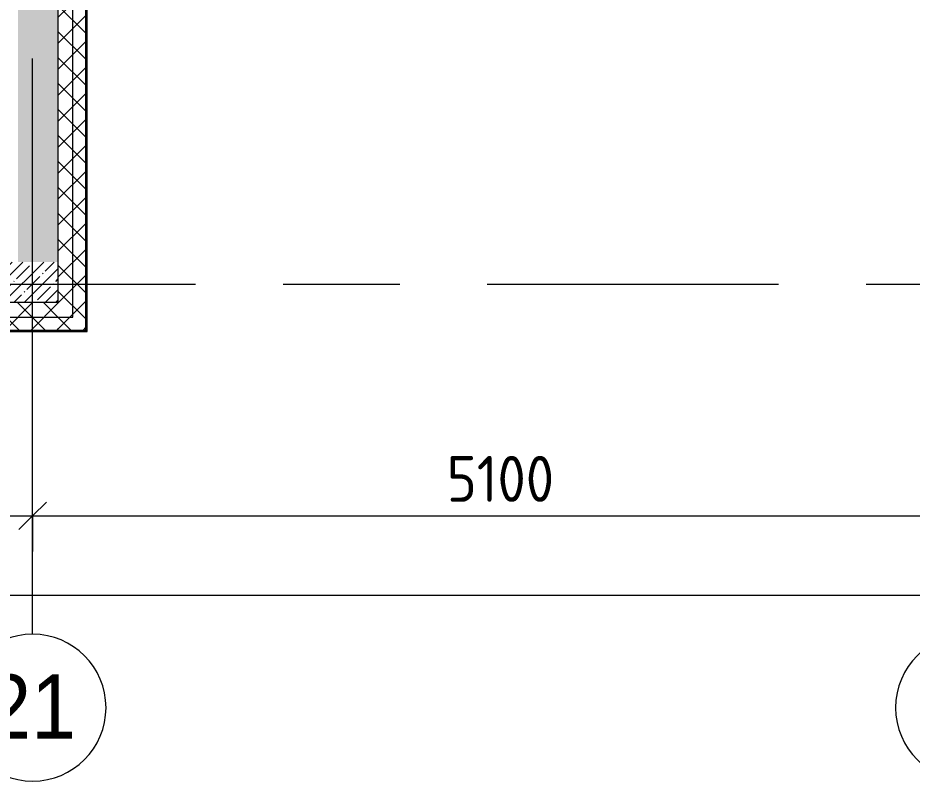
# Model space of a CAD drawing. Header units: millimetres. Extents: x 35524 to 235479, y -8553 to 29000.
# Drawn here: x 75480 to 80350, y -2706 to 1450 of the extents above; entities that cross this region are included whole.
import ezdxf

# ---------------------------------------------------------------- set-up
doc = ezdxf.new("R2010")
doc.units = ezdxf.units.MM
doc.linetypes.add('Осевая', pattern=[3175, 635, -476.25, 1587.5, -476.25])
for name, color, linetype, lineweight in [('A-ANNO-DIMS', 7, 'Continuous', 9), ('A-ANNO-DIMS-100', 7, 'Continuous', 9), ('A-WALL', 7, 'Continuous', 9), ('I-WALL', 7, 'Continuous', 9), ('Оси', 7, 'Continuous', 9), ('Оси-1', 7, 'Continuous', 20), ('Оси-2', 7, 'Осевая', 9)]:
    doc.layers.add(name, color=color, linetype=linetype, lineweight=lineweight)
for name, color, linetype, lineweight, true_color in [('A-WALL-1', 7, 'Continuous', 9, 0xc0c0c0), ('I-WALL-4', 7, 'Continuous', 9, 0xc0c0c0), ('S-WALL-ANLY-1', 7, 'Continuous', 5, 0x008040)]:
    doc.layers.add(name, color=color, linetype=linetype, lineweight=lineweight, true_color=true_color)
doc.styles.add('Arial', font='arial.ttf', dxfattribs={"width": 0.9, "height": 350})
doc.styles.add('ISOCPEUR', font='isocpeur.ttf', dxfattribs={"width": 0.9, "height": 250})
doc.dimstyles.new('ISO-2_5_0_9К_БОЛЬШОЙ_1', dxfattribs={"dimscale": 304.8, "dimtxt": 248.995294, "dimasz": 0.492126, "dimexe": 0.393701, "dimexo": 0.984252, "dimgap": 0, "dimtad": 1, "dimdec": 0, "dimrnd": 10, "dimzin": 0, "dimdsep": 46, "dimtxsty": 'ISOCPEUR', "dimblk1": 'OBLIQUE', "dimblk2": 'OBLIQUE', "dimsah": 1, "dimcen": 0.09, "dimdle": 0.393701, "dimazin": 0, "dimtfac": 1, "dimtdec": 4, "dimtix": 1, "dimtmove": 0, "dimatfit": 3, "dimfxl": 1, "dimtvp": 1, "dimtolj": 1, "dimtzin": 0, "dimarcsym": 2})
pattern_1 = [(45, (0, 0), (-70.71068, 70.71068), []), (135, (0, 0), (-70.71068, -70.71068), [])]
pattern_2 = [(45, (0, 0), (-57.02463, 57.02463), []), (45, (57.025, 0), (-57.02463, 57.02463), [100.806, -20.161, 3.353, -16.808])]

# ---------------------------------------------------------------- blocks, each defined once
blk = doc.blocks.new('Ось сетки - D8-29747960-План отделки стен 3 этажа в осях 12-23')
at = {"layer": 'Оси-1'}
for start, end in [(360, 180), (180, 360)]:
    blk.add_arc((0, 0), 4, start, end, dxfattribs=at)
blk = doc.blocks.new('DIMBLOCK17-План отделки стен 3 этажа в осях 12-23')
at = {"layer": 'A-ANNO-DIMS-100'}
for p, q in [((38310, -1886.7), (38310, -1572.8)), ((84560, -1886.7), (84560, -1572.8)), ((38190, -1692.8), (84680, -1692.8)), ((38310, -1692.8), (38310, -1886.7)), ((84560, -1692.8), (84560, -1886.7))]:
    blk.add_line(p, q, dxfattribs=at)
at = {"layer": 'A-ANNO-DIMS-100', "lineweight": 20}
for p, q in [((38310, -1692.8), (38385, -1617.8)), ((84560, -1692.8), (84635, -1617.8)), ((38310, -1692.8), (38235, -1767.8)), ((84560, -1692.8), (84485, -1767.8))]:
    blk.add_line(p, q, dxfattribs=at)
at = {"layer": 'A-ANNO-DIMS-100', "color": 0, "insert": (61028, -1366.1), "char_height": 250, "width": 976.828, "attachment_point": 1, "line_spacing_factor": 1.149209, "style": 'ISOCPEUR'}
blk.add_mtext('46250', dxfattribs=at)
blk = doc.blocks.new('_Oblique')
at = {"color": 0, "linetype": 'ByBlock', "lineweight": -2}
blk.add_line((-0.5, -0.5), (0.5, 0.5), dxfattribs=at)
blk = doc.blocks.new('DIMBLOCK33-План отделки стен 3 этажа в осях 12-23')
at = {"layer": 'A-ANNO-DIMS-100'}
for p, q in [((74860, -1455.7), (74860, -1141.8)), ((75560, -1455.7), (75560, -1141.8)), ((74860, -1261.8), (75560, -1261.8)), ((74860, -1261.8), (74860, -1455.7)), ((75560, -1261.8), (75560, -1455.7))]:
    blk.add_line(p, q, dxfattribs=at)
at = {"layer": 'A-ANNO-DIMS-100', "lineweight": 20}
for p, q in [((74860, -1261.8), (74935, -1186.8)), ((75560, -1261.8), (75635, -1186.8)), ((74860, -1261.8), (74785, -1336.8)), ((75560, -1261.8), (75485, -1336.8))]:
    blk.add_line(p, q, dxfattribs=at)
at = {"layer": 'A-ANNO-DIMS-100', "color": 0, "insert": (74973, -935.2), "char_height": 250, "width": 568.858, "attachment_point": 1, "line_spacing_factor": 1.149209, "style": 'ISOCPEUR'}
blk.add_mtext('700', dxfattribs=at)
blk = doc.blocks.new('DIMBLOCK34-План отделки стен 3 этажа в осях 12-23')
at = {"layer": 'A-ANNO-DIMS-100'}
for p, q in [((75560, -1455.7), (75560, -1141.8)), ((80660, -1455.7), (80660, -1141.8)), ((75560, -1261.8), (80660, -1261.8)), ((75560, -1261.8), (75560, -1455.7)), ((80660, -1261.8), (80660, -1455.7))]:
    blk.add_line(p, q, dxfattribs=at)
at = {"layer": 'A-ANNO-DIMS-100', "lineweight": 20}
for p, q in [((75560, -1261.8), (75635, -1186.8)), ((80660, -1261.8), (80735, -1186.8)), ((75560, -1261.8), (75485, -1336.8)), ((80660, -1261.8), (80585, -1336.8))]:
    blk.add_line(p, q, dxfattribs=at)
at = {"layer": 'A-ANNO-DIMS-100', "color": 0, "insert": (77815.5, -935.2), "char_height": 250, "width": 706.764, "attachment_point": 1, "line_spacing_factor": 1.149209, "style": 'ISOCPEUR'}
blk.add_mtext('5100', dxfattribs=at)

msp = doc.modelspace()

# ---------------------------------------------------------------- hatches: boundary and pattern name
at = {"layer": 'A-WALL'}
h = msp.add_hatch(dxfattribs=at)
h.set_pattern_fill('FP_20', color=256, style=0, pattern_type=2)
h.set_pattern_definition(pattern_1)
h.paths.add_polyline_path([(75850, -250), (75850, 3320), (75700, 3320), (75700, -250)])
h = msp.add_hatch(dxfattribs=at)
h.set_pattern_fill('FP_20', color=256, style=0, pattern_type=2)
h.set_pattern_definition(pattern_1)
h.paths.add_polyline_path([(75700, -250), (75700, -100), (71560, -101), (71560, -250), (73270.2, -250)])
h.paths.add_polyline_path([(61610, -250), (61610, -100), (60910, -100), (60910, -250), (61410, -250)])
h.paths.add_polyline_path([(65410, -250), (66160, -250), (66160, -100), (65160, -101), (65160, -250), (65259.3, -250)])
h.paths.add_polyline_path([(63710, -250), (64260, -250), (64260, -100), (63710, -101)])
h.paths.add_polyline_path([(70660, -250), (70660, -100), (67060, -101), (67060, -250), (70357.1, -250)])
h.paths.add_polyline_path([(56627.1, -250), (57810, -250), (57810, -100), (56627.1, -100)])
at = {"layer": 'I-WALL'}
h = msp.add_hatch(dxfattribs=at)
h.set_pattern_fill('FP_17', color=256, style=0, pattern_type=2)
h.set_pattern_definition(pattern_2)
h.paths.add_polyline_path([(75700, 120), (75700, 3550), (75480, 3550), (75480, 120)])
h.paths.add_polyline_path([(75480, 4050), (75700, 4050), (75700, 7659), (75480, 7659), (75480, 4114.9)])
h = msp.add_hatch(dxfattribs=at)
h.set_pattern_fill('FP_17', color=256, style=0, pattern_type=2)
h.set_pattern_definition(pattern_2)
h.paths.add_polyline_path([(75700, -100), (75700, 120), (71860, 120), (71860, -100), (73270.2, -100)])

# ---------------------------------------------------------------- linework, layer by layer
at = {"layer": 'A-WALL'}
for p, q in [((75700, 120), (75700, 3320)), ((75850, -250), (75850, 3320)), ((75853, -253), (75853, 3320)), ((71560, -250), (75850, -250)), ((71560, -253), (75853, -253))]:
    msp.add_line(p, q, dxfattribs=at)
at = {"layer": 'A-WALL-1'}
for p, q in [((75858, -258), (75858, 3300)), ((75700, -100), (71560, -100)), ((66160, -258), (75858, -258))]:
    msp.add_line(p, q, dxfattribs=at)
at = {"layer": 'I-WALL-4'}
msp.add_line((75700, -100), (75700, 120), dxfattribs=at)
at = {"layer": 'S-WALL-ANLY-1'}
for p, q in [((75779, -179), (75779, 3425)), ((71560, -179), (75779, -179))]:
    msp.add_line(p, q, dxfattribs=at)
at = {"layer": 'Оси'}
msp.add_line((75560, -1906.3), (75560, 593.7), dxfattribs=at)
at = {"layer": 'Оси-2'}
for p, q in [((75560, 593.7), (75560, 25078.1)), ((38824.4, 0), (82060, 0))]:
    msp.add_line(p, q, dxfattribs=at)

# ---------------------------------------------------------------- block references
at = {"layer": 'Оси-1', "xscale": 99.99999999999993, "yscale": 99.99999999999993, "zscale": 99.99999999999993}
for p in [(75560, -2306.3), (80660, -2306.3)]:
    msp.add_blockref('Ось сетки - D8-29747960-План отделки стен 3 этажа в осях 12-23', p, dxfattribs=at)

# ---------------------------------------------------------------- texts
at = {"layer": 'Оси', "insert": (75307.4, -2125.6), "char_height": 350, "width": 606.076, "attachment_point": 1, "style": 'Arial'}
msp.add_mtext('21', dxfattribs=at)

# ---------------------------------------------------------------- dimensions: what is measured, and where the dimension line sits
at = {"layer": 'A-ANNO-DIMS'}
for base, p1, p2, override, picture, middle in [((75560, -1261.8), (74860, -1155.7), (75560, -1155.7), {"dimpost": '<>', "dimfxl": 700}, 'DIMBLOCK33-План отделки стен 3 этажа в осях 12-23', (75210, -1136.8)), ((80660, -1261.8), (75560, -1155.7), (80660, -1155.7), {"dimpost": '<>', "dimfxl": 5100}, 'DIMBLOCK34-План отделки стен 3 этажа в осях 12-23', (78110, -1136.8)), ((84560, -1692.8), (38310, -1586.7), (84560, -1586.7), {"dimpost": '<>', "dimfxl": 46250}, 'DIMBLOCK17-План отделки стен 3 этажа в осях 12-23', (61435, -1567.8))]:
    dim = msp.add_linear_dim(base=base, p1=p1, p2=p2, dimstyle='ISO-2_5_0_9К_БОЛЬШОЙ_1', override=override, dxfattribs=at)
    dim.commit()
    dim.dimension.update_dxf_attribs({"geometry": picture, "text_midpoint": middle})

doc.saveas('drawing.dxf')
